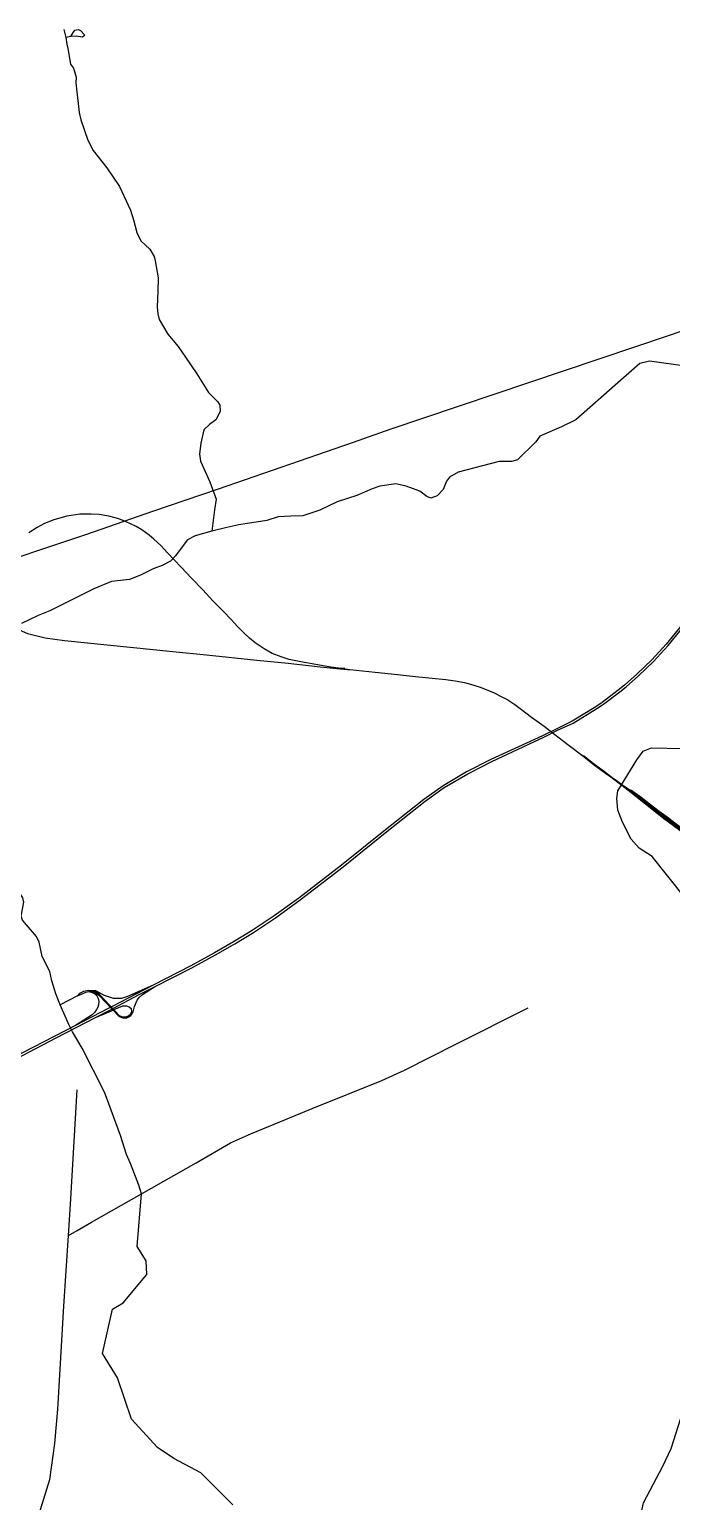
# Model space of a CAD drawing. Header units: millimetres. Extents: x 170 to 95391, y -643 to 69125.
# Drawn here: x 69198 to 74260, y 32441 to 44056 of the extents above; entities that cross this region are included whole.
import ezdxf

# ---------------------------------------------------------------- set-up
doc = ezdxf.new("R2010")
doc.units = ezdxf.units.MM
for name, color, linetype in [('railways', 4, 'Continuous'), ('roads_1', 1, 'Continuous'), ('roads_2', 2, 'Continuous'), ('roads_3', 3, 'Continuous')]:
    doc.layers.add(name, color=color, linetype=linetype)

msp = doc.modelspace()

# ---------------------------------------------------------------- linework, layer by layer
at = {"layer": 'railways'}
for points in [[(70171.19, 40254.34), (70689.14, 40432.1), (71751.48, 40799.34), (72040.46, 40901.18), (74244.51, 41643.15), (75397.17, 42041.11), (76081.26, 42267.33), (77266.01, 42678.15), (77522.85, 42752.17), (77709.75, 42797.89), (78224.65, 42909.94), (78749.56, 43017.63), (78938.35, 43060.7), (79535.96, 43180.11), (79874.62, 43240.55), (80176.52, 43281.59), (80442.73, 43307.86), (80744.9, 43327.08), (80969.09, 43335.86), (81154.01, 43336.76), (81409.81, 43331.75), (81664.81, 43320.43), (82327.28, 43259.23)], [(71706.43, 39006.73), (71633.67, 39016.09), (71573.91, 39025.56), (71454.4, 39045.63), (71336.52, 39065.55), (71245.57, 39084.22), (71182.93, 39104.84), (71112.38, 39132.76), (71048.08, 39168.15), (70977.94, 39216.16), (70931.7, 39254.11), (70890.71, 39291.63), (70838.79, 39345.7), (70788.59, 39399.98), (70724.63, 39467.66), (70643.98, 39547.98), (70564.9, 39634.33), (70476.14, 39726.82), (70393.07, 39813.58), (70339.14, 39870.79), (70287.11, 39927.22), (70232.63, 39985.75), (70179.41, 40035.56), (70141.7, 40066.12), (70083.29, 40107.24), (70039.07, 40134.05), (69994.65, 40156.7), (69961.41, 40171.51), (69901.94, 40194.25), (69824.54, 40214.83), (69747.1, 40228.4), (69684.84, 40232.78), (69594.36, 40231.65), (69492.74, 40216.95), (69390.27, 40188.22), (69317.51, 40158.74), (69257.68, 40126.9), (69192.84, 40084.67)], [(69650.28, 40074.56), (70171.19, 40254.34)], [(68751.99, 39774.89), (69650.28, 40074.56)], [(68918.44, 39406.19), (68973.73, 39382.27), (69182.74, 39291.05), (69321.78, 39256.23), (69475.23, 39236.08), (70329.5, 39149.09), (70592.59, 39121.28), (70989.33, 39080.5), (71237.6, 39055.6), (71488.83, 39028.41), (71594.98, 39017.17), (71646.4, 39011.77), (71706.43, 39006.73)], [(71573.91, 39025.56), (71623.41, 39019.94), (71683.38, 39015.59)], [(71706.43, 39006.73), (71723.9, 39005.26), (71922.46, 38983.97), (72098.75, 38966.4), (72240.58, 38950.75), (72372.7, 38937.42), (72480.46, 38926.91), (72554.51, 38917.93), (72628.71, 38902.5), (72693.95, 38885.8), (72758.78, 38864.19), (72817.89, 38841.26), (72860.25, 38822.24), (72922.17, 38791.54), (72968.69, 38766.05), (73024.86, 38729.12), (73075.87, 38691.84), (73156.65, 38630.13), (73254.72, 38558.83), (73340.8, 38492.54), (73443.4, 38413.63), (73571.78, 38316.19), (73653.51, 38252.57), (73738.1, 38189.12), (73780.22, 38158)], [(73566.32, 38326.26), (73642.36, 38267.8), (73730.93, 38201.49), (73802.82, 38147.03), (73831.21, 38126.5), (73860.36, 38103.99)], [(73780.22, 38158), (73808.69, 38139.31), (73820.37, 38132.4), (73860.36, 38103.99)], [(73780.22, 38158), (73867.27, 38094.51), (73915.06, 38056.89)], [(73860.36, 38103.99), (73877.33, 38091.77)], [(73877.33, 38091.77), (73904.62, 38074.65), (73918.76, 38065.88), (73948.8, 38041.63), (74032.63, 37974.08), (74101.66, 37920.5), (74170.19, 37870.27), (74264.79, 37798.14), (74323.85, 37751.53), (74428.45, 37674.5), (74474.79, 37639.39)], [(73877.33, 38091.77), (73905.14, 38071.3), (73923.34, 38056.96), (73964.57, 38024.32), (74034.13, 37967.16), (74059.73, 37946.29)], [(73915.06, 38056.89), (74053.51, 37945.07), (74105.92, 37903.35), (74197.46, 37834.06), (74314.83, 37745.19), (74400.49, 37680.79), (74505.34, 37602.47), (74591.58, 37536.01), (74650.58, 37489.81), (74659.53, 37482.38), (74707.19, 37447.12)], [(73918.76, 38065.88), (73944.5, 38050.72), (73953.27, 38045.56), (73982.13, 38027.3), (74019.95, 37999.06), (74094.1, 37941.77), (74163.31, 37889.49), (74225.94, 37843.01), (74284.81, 37796.67), (74367.97, 37735.06), (74435.96, 37683.44), (74496.05, 37638.18), (74531.45, 37610.23), (74550.61, 37592.42), (74561.19, 37581.76), (74586.52, 37558.91)], [(74642.62, 37508.92), (74618.93, 37530.48), (74586.52, 37558.91), (74555.04, 37582.81), (74514.67, 37616.23), (74451.51, 37664.39), (74346.91, 37742.19), (74256.4, 37811.23), (74167.66, 37876.41), (74056.44, 37961.67), (73981.03, 38022.17), (73944.5, 38050.72)], [(74059.73, 37946.29), (74126.1, 37895.75), (74198, 37842.65), (74265.99, 37790.5), (74343.24, 37731.19), (74424.65, 37670.52), (74539.18, 37583.25), (74561.45, 37565.69), (74637.61, 37507.06), (74683.75, 37471.39), (74731.77, 37435.72), (74738.61, 37430.71), (74774.11, 37404.62), (74824.74, 37366.75), (74901.13, 37316.87)]]:
    msp.add_lwpolyline(points, dxfattribs=at)
at = {"layer": 'roads_1'}
for points in [[(74347.01, 39362.7), (74218.74, 39207.19), (74105.01, 39081.53), (73987.52, 38968.07), (73890.3, 38882.21), (73840.28, 38842.61), (73714.27, 38746.94), (73662.35, 38711.79), (73475.92, 38598.75), (73351.21, 38536.39)], [(73361.84, 38526.97), (73484.63, 38583.63), (73671.84, 38697.13), (73724.52, 38732.81), (73851.04, 38828.86), (73901.58, 38868.86), (73999.44, 38955.3), (74117.63, 39069.43), (74232.02, 39195.83), (74360.69, 39351.81)], [(73243.16, 38483.55), (72834.45, 38296.74), (72644.26, 38198.15), (72458.78, 38088.45), (72306.82, 37980.77), (71991.2, 37731.12), (71659.16, 37461.64), (71321.42, 37202.18), (71127.09, 37061.52), (70953.99, 36946.23), (70806.9, 36856.27), (70656, 36769.66), (70469.58, 36668.87), (70173.2, 36514.35), (70035.87, 36444.3), (69855.27, 36350.03)], [(69866.25, 36336.75), (70058.18, 36438.52), (70183.18, 36502.18), (70477.82, 36653.49), (70664.57, 36754.46), (70815.87, 36841.3), (70963.46, 36931.56), (71137.12, 37047.23), (71331.92, 37188.23), (71670.05, 37447.99), (72002.18, 37717.55), (72317.35, 37966.84), (72468.35, 38073.84), (72652.78, 38182.92), (72842.09, 38281.06), (73258.52, 38474.27)], [(73351.21, 38536.39), (73243.16, 38483.55)], [(73258.52, 38474.27), (73361.84, 38526.97)], [(70173.2, 36514.35), (69971.47, 36427.18), (69923.77, 36410.64), (69860.05, 36411.5), (69788.2, 36432.9), (69720.38, 36469.75), (69689.98, 36471.85), (69664.76, 36473.06), (69623.97, 36464.44), (69592.01, 36450.07), (69576.16, 36432.43), (69607.32, 36444.52), (69643.61, 36460.22), (69666.06, 36465.08), (69692.37, 36457.18), (69713.94, 36446.11), (69729.18, 36430.54), (69740.06, 36409.53), (69745.03, 36387.65), (69742.1, 36360.35), (69736.09, 36342.18), (69727.31, 36322.21), (69713.41, 36301.82), (69692.43, 36281.46), (69562.09, 36197.37)], [(69666.06, 36465.08), (69688.74, 36465.27), (69715.59, 36456.24), (69748.75, 36433.71), (69904.91, 36268.6), (69932.86, 36257.27), (69959.61, 36255.88), (69980.55, 36264.31), (69997.62, 36277.4), (70016.53, 36303.87), (70026.41, 36346.66), (70046.97, 36396.7), (70061.96, 36417.29), (70090.2, 36442.1), (70183.18, 36502.18)], [(69875.16, 36327.46), (69934.38, 36353.03), (69962.76, 36353.7), (69983.64, 36345.17), (69999.69, 36330.09), (70003.56, 36305.23), (69992.41, 36281.56), (69977.28, 36269.98), (69958.52, 36262.43), (69934.3, 36263.67), (69908.67, 36274.06), (69752.99, 36438.66), (69718.28, 36462.26), (69689.98, 36471.85)], [(69824.87, 36335.28), (69562.09, 36197.37), (69391.95, 36110.84), (68810.19, 35811.61), (68262.22, 35539.14), (68117.06, 35479.39), (68067.48, 35459), (67992.84, 35428.27), (67526.96, 35258.79), (67113.41, 35122.6), (66471.63, 34921.25), (66250.69, 34843.8), (65985.47, 34746.2), (65700.2, 34632.22)], [(65708.98, 34612.12), (65993.38, 34725.77), (66258.15, 34823.19), (66478.6, 34900.46), (67120.18, 35101.76), (67534.2, 35238.11), (68000.83, 35407.86), (68076.14, 35438.86), (68125.52, 35459.17), (68271.35, 35519.19), (68820.27, 35792.14), (69407.76, 36100.69), (69718.89, 36260), (69836.15, 36321.07)], [(69718.89, 36260), (69843.64, 36313.85)], [(69855.27, 36350.03), (69824.87, 36335.28)], [(69836.15, 36321.07), (69866.25, 36336.75)], [(69843.64, 36313.85), (69875.16, 36327.46)]]:
    msp.add_lwpolyline(points, dxfattribs=at)
at = {"layer": 'roads_2'}
for points in [[(69470.06, 44055.08), (69485.19, 43993.38), (69493.72, 43940.5), (69500.67, 43904.69), (69521.67, 43781.44), (69543.96, 43750.08), (69566.21, 43680), (69563.86, 43635.06), (69590.09, 43399.88), (69604.01, 43343.03), (69658.43, 43183.28), (69700.02, 43102.3), (69809.02, 42963.65), (69906.66, 42815.9), (69993.79, 42629.36), (70019.09, 42553.13), (70045.06, 42454.3), (70076.58, 42388.24), (70145.91, 42323.88), (70180.45, 42265.41), (70188.54, 42230.16), (70213.28, 42096.6), (70210.54, 41989.31), (70205.66, 41866.71), (70209.42, 41812.52), (70221.47, 41768.5), (70288.62, 41652.14), (70370.17, 41554.54), (70428.18, 41470.38), (70516.7, 41337.99), (70610.17, 41191.72), (70681.72, 41119.26), (70699.92, 41091), (70701.67, 41041.93), (70668.5, 40977.28), (70616.9, 40938.77), (70573.51, 40898.17), (70549.22, 40792.03), (70538.39, 40704.21), (70545.23, 40648.97), (70621.15, 40487.47), (70668.58, 40351.23), (70655.82, 40266.03), (70636.05, 40096.33)], [(74446.44, 41390.08), (74087.35, 41437.74), (74010.23, 41420.82), (73882.09, 41307.59), (73505.23, 40976.67), (73393.04, 40920.68), (73222.1, 40848.13), (73188.87, 40802.79), (73044.31, 40660.12), (72996.88, 40647.59), (72900.33, 40648.17), (72578.42, 40562.8), (72509.37, 40524.38), (72484.53, 40492.85), (72459.47, 40426.57), (72411.81, 40375.19), (72363.52, 40357.66), (72329.72, 40372.17), (72274.5, 40413.4), (72167.81, 40452.32), (72086.79, 40471.21), (71960.44, 40453.14), (71898.57, 40430.47), (71779.21, 40379.64), (71624.71, 40327.91), (71486.68, 40263.35), (71352.97, 40218.74), (71258.35, 40214.69), (71158.79, 40211.78), (71070.16, 40181.1), (70849.21, 40147.27), (70753.56, 40127.44), (70636.05, 40096.33), (70504.57, 40061.54), (70442.74, 40029.22), (70401.19, 39974.74), (70349.49, 39903.06), (70310.19, 39860.39), (70245.16, 39827.53), (70174.22, 39800.93), (70073.22, 39749.45), (69987.76, 39717.28), (69844.87, 39699.79), (69704.8, 39642.42), (69359.57, 39468.81), (69265.75, 39431.02), (69133.97, 39370.08)], [(69504.76, 34540.24), (69573.03, 34579.94), (69687.81, 34645.37), (70081.61, 34869.87), (70511.19, 35112.98), (70784.03, 35271.05), (70947.35, 35344.67), (71081.86, 35401.2), (71427.35, 35541.07), (71974.76, 35763.94), (72153.46, 35845.69), (72558.71, 36049.42), (73130.85, 36336.37)], [(69248.28, 32260.37), (69357.34, 32616.13), (69397.8, 32899.4), (69420.88, 33171.01), (69467.75, 33982.46), (69504.76, 34540.24), (69523.99, 34830.13), (69574.08, 35689.45)]]:
    msp.add_lwpolyline(points, dxfattribs=at)
at = {"layer": 'roads_3'}
for points in [[(69523.63, 44001.61), (69540.74, 44028.07), (69554.87, 44050.65), (69568.36, 44052.41), (69585.45, 44056.34), (69599.4, 44047.1), (69632.15, 44013.64), (69629.42, 44005.79), (69616.26, 43995.14), (69566, 44002.61), (69523.63, 44001.61), (69485.19, 43993.38)], [(69507.04, 36205.7), (69438.81, 36359.29), (69405.94, 36447.36), (69374.34, 36550.88), (69358.27, 36622), (69298.47, 36742.56), (69273.62, 36855.61), (69252.27, 36899.9), (69141.78, 37029.43), (69132.92, 37059.99), (69152.51, 37169.56), (69146.51, 37204.43), (69041.53, 37367.17), (69005.53, 37447.28), (68990.46, 37514.52), (68887.09, 37615.89), (68820.77, 37724.55), (68492.34, 38288.69), (68151.6, 38876.65), (68108.31, 38951.7), (68014.93, 39113.56), (67849.73, 39399.93)], [(74499.03, 37039.57), (74108.17, 37529.35), (74004.54, 37596.87), (73940.65, 37666.65), (73872.1, 37800.84), (73837.26, 37895.52), (73829.15, 37988.39), (73837.44, 38047.7), (73987.02, 38293.48), (74037.27, 38362.57), (74102.45, 38388.1), (74345.88, 38383.32)], [(69576.16, 36432.43), (69438.81, 36359.29)], [(69536.59, 36147.45), (69507.04, 36205.7)], [(70801.51, 32415.15), (70548.17, 32668.35), (70337.13, 32780.14), (70206.11, 32866.87), (70001.95, 33091.13), (69893, 33417.04), (69774.98, 33608.01), (69853.27, 33959.33), (69935.8, 34007.89), (70122.22, 34233.75), (70118.79, 34340.12), (70047.55, 34453.06), (70081.61, 34869.87), (70059.61, 34937.38), (69993.41, 35108.05), (69962.01, 35179.71), (69916.14, 35330.22), (69824.88, 35578.89), (69790.06, 35671.97), (69612.1, 36019.51), (69536.59, 36147.45)], [(73376.75, 29071.38), (73397.91, 29169.46), (73482.63, 29308.53), (73560.03, 29441.58), (73693.47, 29661.75), (73831.19, 29911.06), (73830.24, 29932.34), (73818.93, 30183.77), (73841.71, 30302.79), (73817.67, 30429.46), (73812.37, 30457.44), (73888.2, 30751.43), (73893.76, 30808.11), (73878.49, 30913.97), (73824.63, 31287.6), (73813.9, 31371.44), (73835.38, 31545.13), (73902.54, 31835.62), (74008.46, 32285.51), (74038.97, 32430.78), (74190.95, 32719.58), (74256.78, 32858.64), (74446.77, 33453.68)]]:
    msp.add_lwpolyline(points, dxfattribs=at)

doc.saveas('drawing.dxf')
